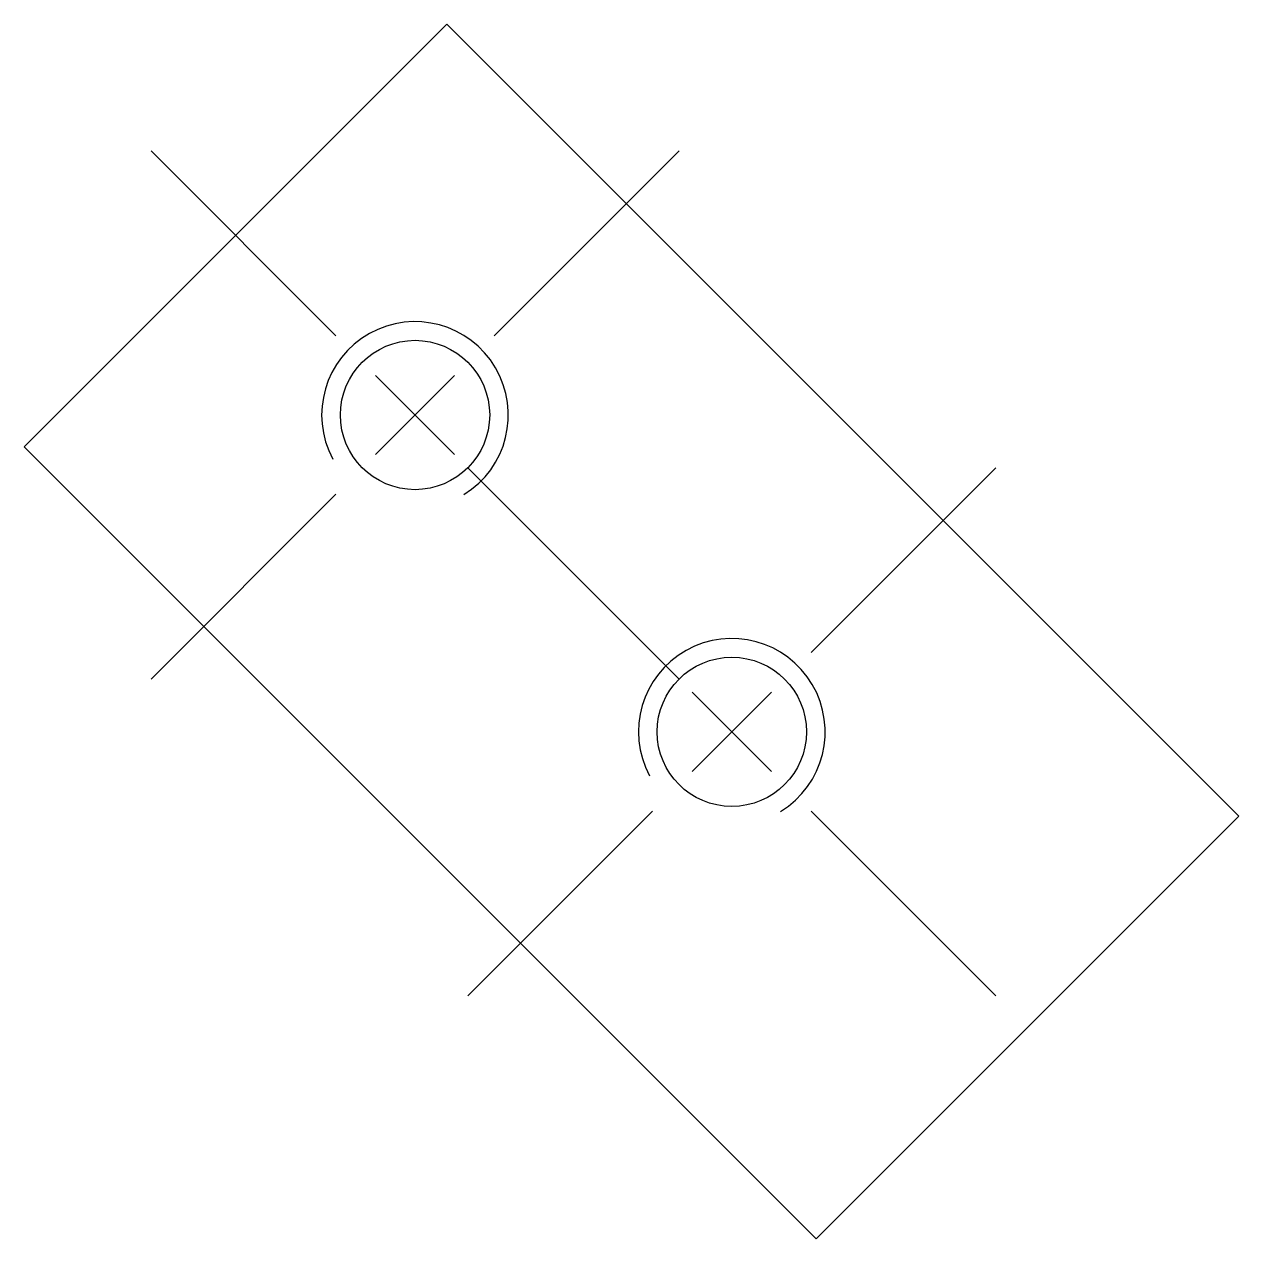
# Model space of a CAD drawing. Extents: x -133 to 132, y 838 to 1102.
# Drawn here: x 99.61 to 132.13, y 837.59 to 870.12 of the extents above.
import ezdxf

# ---------------------------------------------------------------- set-up
doc = ezdxf.new("R2010")
doc.units = 0
doc.header["$MEASUREMENT"] = 0
doc.layers.get('0').update_dxf_attribs({"linetype": 'CONTINUOUS'})

msp = doc.modelspace()

# ---------------------------------------------------------------- linework, layer by layer
at = {"color": 7, "linetype": 'CONTINUOUS'}
for p, q in [((110.921, 870.118), (99.607, 858.804)), ((132.134, 848.905), (110.921, 870.118)), ((107.951, 861.774), (103.001, 866.724)), ((112.193, 861.774), (117.143, 866.724)), ((109.011, 858.592), (111.133, 860.713)), ((111.133, 858.592), (109.011, 860.713)), ((120.82, 837.591), (99.607, 858.804)), ((116.436, 853.289), (111.486, 858.238)), ((120.679, 853.289), (125.628, 858.238)), ((107.951, 857.531), (103.001, 852.581)), ((112.193, 857.531), (117.143, 852.581)), ((117.497, 850.107), (119.618, 852.228)), ((119.618, 850.107), (117.497, 852.228)), ((116.436, 849.046), (111.486, 844.096)), ((120.679, 849.046), (125.628, 844.096)), ((132.134, 848.905), (120.82, 837.591))]:
    msp.add_line(p, q, dxfattribs=at)
for centre in [(110.072, 859.653), (118.557, 851.167)]:
    msp.add_circle(centre, 2, dxfattribs=at)
for centre in [(110.072, 859.653), (118.557, 851.167)]:
    msp.add_arc(centre, 2.5, 301.5301, 208.1315, dxfattribs=at)

doc.saveas('drawing.dxf')
